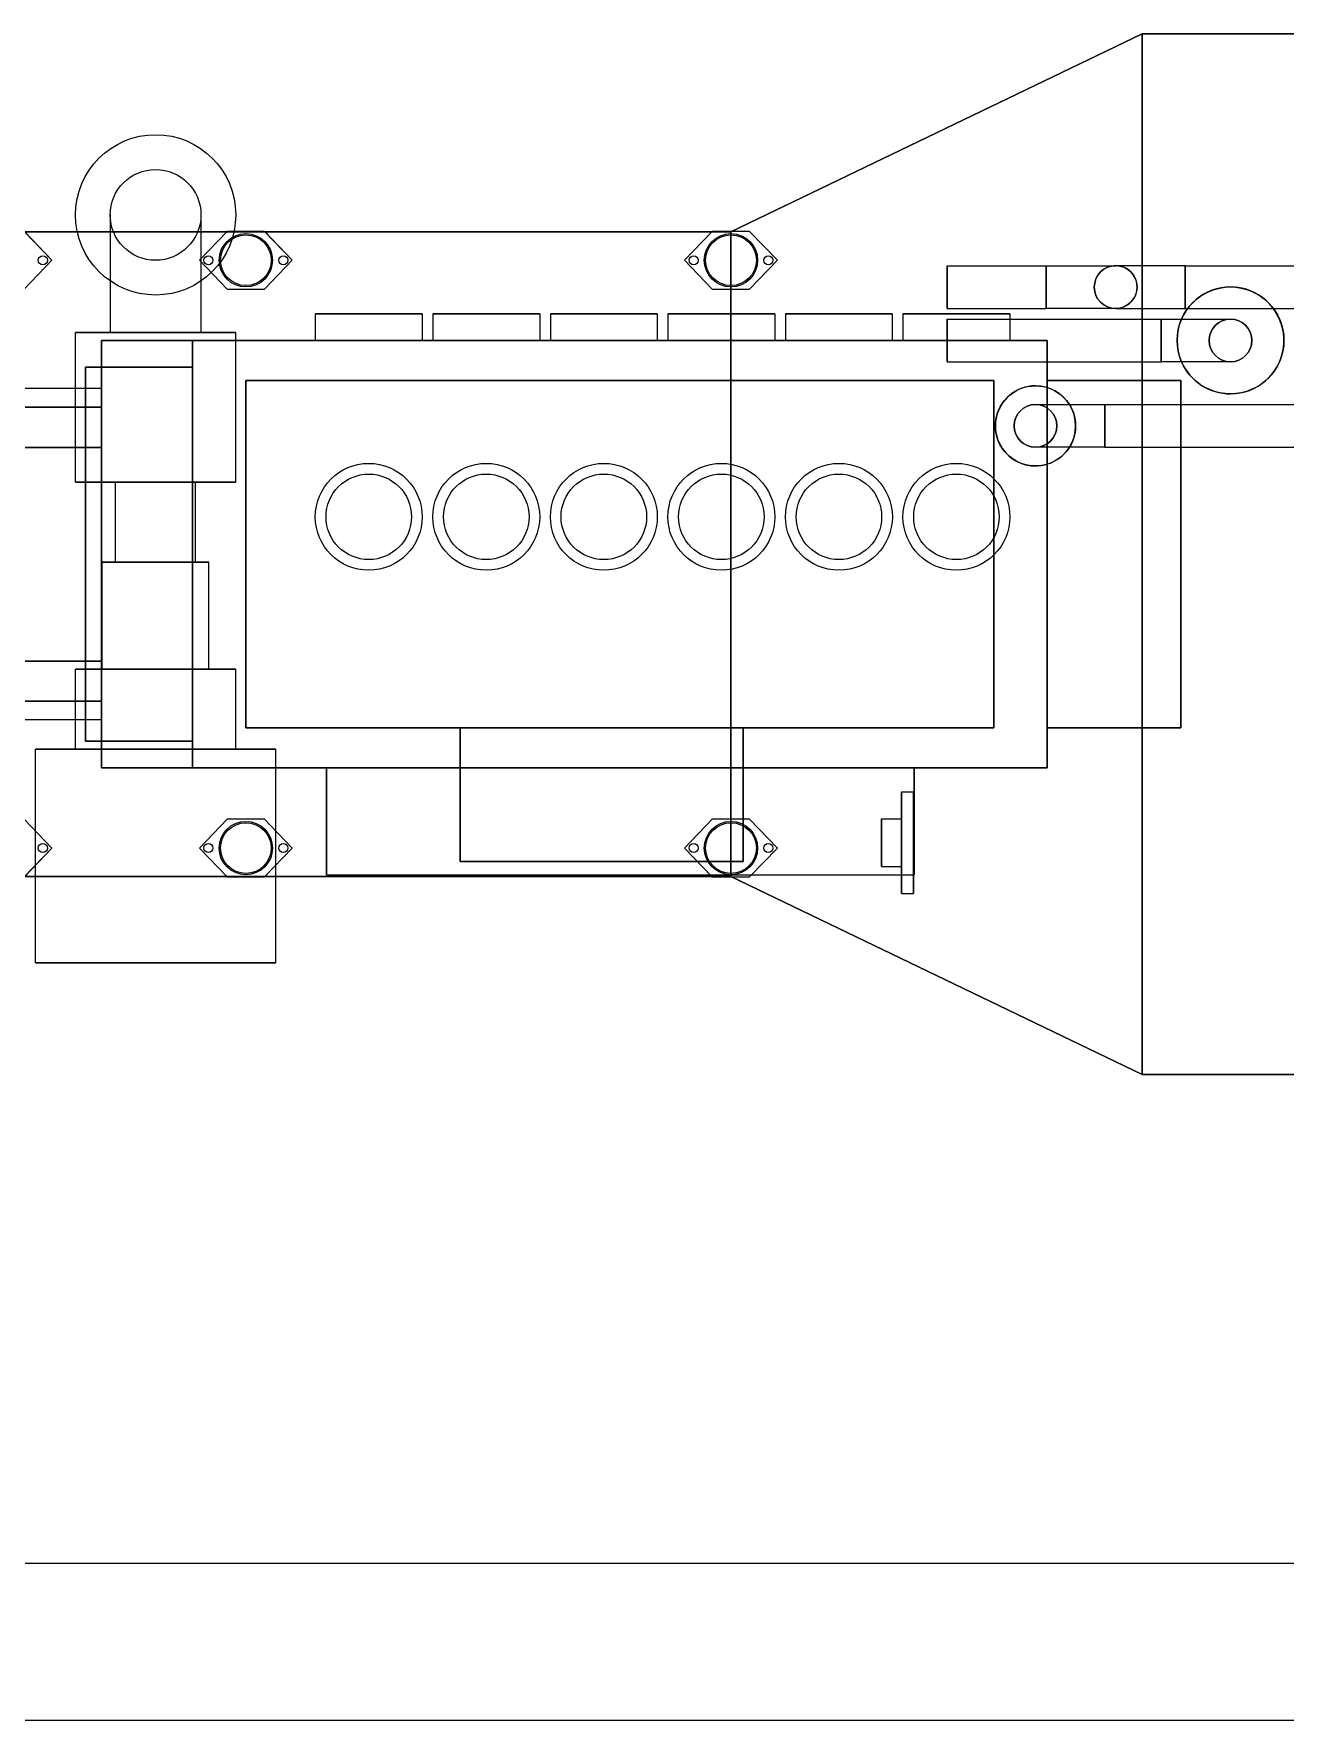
# Model space of a CAD drawing. Header units: inches. Extents: x -1128 to 651, y 96 to 845.
# Drawn here: x -971.213 to -969.096, y 699.733 to 702.586 of the extents above; entities that cross this region are included whole.
import ezdxf

# ---------------------------------------------------------------- set-up
doc = ezdxf.new("R2010")
doc.units = ezdxf.units.IN
doc.header["$MEASUREMENT"] = 0
doc.layers.add('硅胶总平面底图 工艺装置区', color=253, linetype='Continuous')

msp = doc.modelspace()

# ---------------------------------------------------------------- linework, layer by layer
at = {"layer": '硅胶总平面底图 工艺装置区', "color": 253, "linetype": 'Continuous', "lineweight": 0}
for p, q in [((-970.0334, 702.2504), (-969.3375, 702.5857)), ((-969.3375, 702.5857), (-970.0334, 702.2504)), ((-969.3375, 702.5857), (-970.0334, 702.2504)), ((-969.3375, 702.5857), (-970.0334, 702.2504)), ((-970.0334, 702.2504), (-969.3375, 702.5857)), ((-969.3375, 702.5857), (-970.0334, 702.2504)), ((-968.0404, 702.5857), (-969.3375, 702.5857)), ((-969.3375, 702.5857), (-968.0404, 702.5857)), ((-969.3375, 700.825), (-969.3375, 702.5857)), ((-969.3375, 700.825), (-969.3375, 702.5857)), ((-969.3375, 702.5857), (-969.3375, 700.825)), ((-969.3375, 702.5857), (-969.3375, 700.825)), ((-969.3375, 702.5857), (-969.3375, 702.1933)), ((-969.3375, 702.5857), (-969.3375, 702.1933)), ((-969.3375, 702.5857), (-968.994, 702.5857)), ((-969.3375, 702.5857), (-968.994, 702.5857)), ((-968.994, 702.5857), (-969.3375, 702.5857)), ((-969.3375, 702.5857), (-968.994, 702.5857)), ((-969.3375, 702.5857), (-968.8223, 702.5857)), ((-969.3375, 702.5857), (-968.8223, 702.5857)), ((-969.3375, 702.1933), (-969.3375, 702.5857)), ((-969.3375, 702.1933), (-969.3375, 702.5857)), ((-969.3375, 702.5857), (-968.994, 702.5857)), ((-969.3375, 702.5857), (-968.994, 702.5857)), ((-971.0837, 702.2793), (-971.0837, 702.1676)), ((-970.93, 702.1676), (-970.93, 702.2793)), ((-970.0334, 702.2504), (-972.0472, 702.2504)), ((-970.0334, 702.2504), (-972.0472, 702.2504)), ((-972.0427, 702.2504), (-971.1393, 702.2504)), ((-971.1393, 702.2504), (-972.0427, 702.2504)), ((-972.0427, 702.2504), (-971.1393, 702.2504)), ((-971.1393, 702.2504), (-972.0427, 702.2504)), ((-971.1822, 702.2025), (-971.2292, 702.2513)), ((-971.1822, 702.2025), (-971.2283, 702.2504)), ((-971.1393, 702.2504), (-970.8744, 702.2504)), ((-970.8744, 702.2504), (-971.1393, 702.2504)), ((-970.8857, 702.2513), (-970.9327, 702.2025)), ((-970.8857, 702.2513), (-970.9327, 702.2025)), ((-970.8225, 702.2513), (-970.8857, 702.2513)), ((-970.8742, 702.2513), (-970.8857, 702.2513)), ((-970.8744, 702.2504), (-970.0334, 702.2504)), ((-970.0334, 702.2504), (-970.8744, 702.2504)), ((-970.8744, 702.2504), (-970.0334, 702.2504)), ((-970.0334, 702.2504), (-970.8744, 702.2504)), ((-970.8225, 702.2513), (-970.8742, 702.2513)), ((-970.8225, 702.2513), (-970.8742, 702.2513)), ((-970.7755, 702.2025), (-970.8225, 702.2513)), ((-970.8216, 702.2504), (-970.8225, 702.2513)), ((-970.8216, 702.2504), (-970.8225, 702.2513)), ((-970.7755, 702.2025), (-970.8216, 702.2504)), ((-970.0651, 702.2513), (-970.1121, 702.2025)), ((-970.0659, 702.2504), (-970.1121, 702.2025)), ((-970.0651, 702.2513), (-970.0659, 702.2504)), ((-970.0651, 702.2513), (-970.0659, 702.2504)), ((-970.0315, 702.2513), (-970.0651, 702.2513)), ((-970.0018, 702.2513), (-970.0651, 702.2513)), ((-970.0315, 702.2513), (-970.0651, 702.2513)), ((-970.0334, 701.1603), (-970.0334, 702.2504)), ((-970.0334, 701.1603), (-970.0334, 702.2504)), ((-970.0334, 702.2504), (-970.0334, 702.112)), ((-970.0334, 702.2504), (-970.0334, 702.112)), ((-970.0334, 702.112), (-970.0334, 702.2504)), ((-970.0334, 702.112), (-970.0334, 702.2504)), ((-970.0018, 702.2513), (-970.0315, 702.2513)), ((-969.9548, 702.2025), (-970.0018, 702.2513)), ((-969.9548, 702.2025), (-970.0018, 702.2513)), ((-971.2292, 702.1537), (-971.1822, 702.2025)), ((-971.2292, 702.1537), (-971.1822, 702.2025)), ((-970.9327, 702.2025), (-970.8857, 702.1537)), ((-970.9327, 702.2025), (-970.8857, 702.1537)), ((-970.8225, 702.1537), (-970.7755, 702.2025)), ((-970.8225, 702.1537), (-970.7755, 702.2025)), ((-970.1121, 702.2025), (-970.0651, 702.1537)), ((-970.1121, 702.2025), (-970.0651, 702.1537)), ((-970.0018, 702.1537), (-969.9548, 702.2025)), ((-970.0018, 702.1537), (-969.9548, 702.2025)), ((-969.6674, 702.121), (-969.6674, 702.1933)), ((-969.6674, 702.1933), (-969.6674, 702.121)), ((-969.6674, 702.121), (-969.6674, 702.1933)), ((-969.6674, 702.1933), (-969.6674, 702.121)), ((-969.6674, 702.1933), (-969.5001, 702.1933)), ((-969.6674, 702.121), (-969.6674, 702.1933)), ((-969.6674, 702.121), (-969.6674, 702.1933)), ((-969.6674, 702.1933), (-969.5001, 702.1933)), ((-969.5001, 702.1933), (-969.5001, 702.121)), ((-969.5001, 702.121), (-969.5001, 702.1933)), ((-969.5001, 702.1933), (-969.5001, 702.121)), ((-969.5001, 702.121), (-969.5001, 702.1933)), ((-969.5001, 702.1933), (-969.3826, 702.1933)), ((-969.5001, 702.121), (-969.5001, 702.1933)), ((-969.5001, 702.121), (-969.5001, 702.1933)), ((-969.5001, 702.1933), (-969.3826, 702.1933)), ((-969.2651, 702.1933), (-969.3826, 702.1933)), ((-969.2651, 702.1933), (-969.3826, 702.1933)), ((-969.3375, 702.1933), (-969.3375, 702.121)), ((-969.3375, 702.1933), (-969.3375, 702.121)), ((-969.2651, 702.121), (-969.2651, 702.1933)), ((-969.2651, 702.1933), (-969.2651, 702.121)), ((-969.2651, 702.121), (-969.2651, 702.1933)), ((-969.2651, 702.1933), (-969.2651, 702.121)), ((-969.2651, 702.1933), (-969.0663, 702.1933)), ((-969.2651, 702.1933), (-969.2651, 702.121)), ((-969.2651, 702.1933), (-969.2651, 702.121)), ((-969.2651, 702.1933), (-969.0663, 702.1933)), ((-971.0837, 702.1676), (-971.0837, 702.0804)), ((-971.0837, 702.1676), (-971.0837, 702.0804)), ((-970.93, 702.0804), (-970.93, 702.1676)), ((-970.93, 702.0804), (-970.93, 702.1676)), ((-970.8857, 702.1537), (-970.8225, 702.1537)), ((-970.8857, 702.1537), (-970.8225, 702.1537)), ((-970.0651, 702.1537), (-970.0018, 702.1537)), ((-970.0651, 702.1537), (-970.0018, 702.1537)), ((-969.6674, 702.121), (-969.5001, 702.121)), ((-969.6674, 702.121), (-969.5001, 702.121)), ((-969.3826, 702.121), (-969.5001, 702.121)), ((-969.3826, 702.121), (-969.5001, 702.121)), ((-969.3826, 702.121), (-969.2651, 702.121)), ((-969.3826, 702.121), (-969.2651, 702.121)), ((-969.3375, 702.121), (-969.3375, 702.103)), ((-969.3375, 702.121), (-969.3375, 702.103)), ((-969.3375, 702.103), (-969.3375, 702.121)), ((-969.3375, 702.103), (-969.3375, 702.121)), ((-969.2651, 702.121), (-969.2607, 702.121)), ((-969.2651, 702.121), (-969.2607, 702.121)), ((-969.2607, 702.121), (-969.1159, 702.121)), ((-969.1159, 702.121), (-969.0663, 702.121)), ((-969.1159, 702.121), (-969.0663, 702.121)), ((-970.5558, 702.112), (-970.7366, 702.112)), ((-970.7366, 702.112), (-970.6462, 702.112)), ((-970.5558, 702.112), (-970.7366, 702.112)), ((-970.7366, 702.112), (-970.6462, 702.112)), ((-970.7366, 702.112), (-970.7366, 702.0668)), ((-970.7366, 702.112), (-970.6462, 702.112)), ((-970.7366, 702.112), (-970.6462, 702.112)), ((-970.7366, 702.112), (-970.7366, 702.0668)), ((-970.6462, 702.112), (-970.5558, 702.112)), ((-970.6462, 702.112), (-970.5558, 702.112)), ((-970.6462, 702.112), (-970.5558, 702.112)), ((-970.6462, 702.112), (-970.5558, 702.112)), ((-970.5558, 702.112), (-970.5558, 702.0668)), ((-970.5558, 702.112), (-970.5558, 702.0668)), ((-970.357, 702.112), (-970.5378, 702.112)), ((-970.5378, 702.112), (-970.4474, 702.112)), ((-970.357, 702.112), (-970.5378, 702.112)), ((-970.5378, 702.112), (-970.4474, 702.112)), ((-970.5378, 702.112), (-970.5378, 702.0668)), ((-970.5378, 702.112), (-970.4474, 702.112)), ((-970.5378, 702.112), (-970.4474, 702.112)), ((-970.5378, 702.112), (-970.5378, 702.0668)), ((-970.4474, 702.112), (-970.357, 702.112)), ((-970.4474, 702.112), (-970.357, 702.112)), ((-970.4474, 702.112), (-970.357, 702.112)), ((-970.4474, 702.112), (-970.357, 702.112)), ((-970.357, 702.112), (-970.357, 702.0668)), ((-970.357, 702.112), (-970.357, 702.0668)), ((-970.1582, 702.112), (-970.3389, 702.112)), ((-970.3389, 702.112), (-970.2485, 702.112)), ((-970.1582, 702.112), (-970.3389, 702.112)), ((-970.3389, 702.112), (-970.2485, 702.112)), ((-970.3389, 702.112), (-970.3389, 702.0668)), ((-970.3389, 702.112), (-970.2485, 702.112)), ((-970.3389, 702.112), (-970.2485, 702.112)), ((-970.3389, 702.112), (-970.3389, 702.0668)), ((-970.2485, 702.112), (-970.1582, 702.112)), ((-970.2485, 702.112), (-970.1582, 702.112)), ((-970.2485, 702.112), (-970.1582, 702.112)), ((-970.2485, 702.112), (-970.1582, 702.112)), ((-970.1582, 702.112), (-970.1582, 702.0668)), ((-970.1582, 702.112), (-970.1582, 702.0668)), ((-969.9593, 702.112), (-970.1401, 702.112)), ((-970.1401, 702.112), (-970.0497, 702.112)), ((-969.9593, 702.112), (-970.1401, 702.112)), ((-970.1401, 702.112), (-970.0497, 702.112)), ((-970.1401, 702.112), (-970.1401, 702.0668)), ((-970.1401, 702.112), (-970.0497, 702.112)), ((-970.1401, 702.112), (-970.0497, 702.112)), ((-970.1401, 702.112), (-970.1401, 702.0668)), ((-970.0497, 702.112), (-969.9593, 702.112)), ((-970.0497, 702.112), (-969.9593, 702.112)), ((-970.0497, 702.112), (-969.9593, 702.112)), ((-970.0497, 702.112), (-969.9593, 702.112)), ((-970.0334, 702.112), (-970.0334, 701.163)), ((-970.0334, 702.112), (-970.0334, 701.163)), ((-969.9593, 702.112), (-969.9593, 702.0668)), ((-969.9593, 702.112), (-969.9593, 702.0668)), ((-969.7605, 702.112), (-969.9412, 702.112)), ((-969.9412, 702.112), (-969.8508, 702.112)), ((-969.7605, 702.112), (-969.9412, 702.112)), ((-969.9412, 702.112), (-969.8508, 702.112)), ((-969.9412, 702.112), (-969.9412, 702.0668)), ((-969.9412, 702.112), (-969.8508, 702.112)), ((-969.9412, 702.112), (-969.8508, 702.112)), ((-969.9412, 702.112), (-969.9412, 702.0668)), ((-969.8508, 702.112), (-969.7605, 702.112)), ((-969.8508, 702.112), (-969.7605, 702.112)), ((-969.8508, 702.112), (-969.7605, 702.112)), ((-969.8508, 702.112), (-969.7605, 702.112)), ((-969.7605, 702.112), (-969.7605, 702.0668)), ((-969.7605, 702.112), (-969.7605, 702.0668)), ((-969.5616, 702.112), (-969.7424, 702.112)), ((-969.7424, 702.112), (-969.652, 702.112)), ((-969.5616, 702.112), (-969.7424, 702.112)), ((-969.7424, 702.112), (-969.652, 702.112)), ((-969.7424, 702.112), (-969.7424, 702.0668)), ((-969.7424, 702.112), (-969.652, 702.112)), ((-969.7424, 702.112), (-969.652, 702.112)), ((-969.7424, 702.112), (-969.7424, 702.0668)), ((-969.6674, 702.0307), (-969.6674, 702.103)), ((-969.6674, 702.103), (-969.6674, 702.0307)), ((-969.6674, 702.0307), (-969.6674, 702.103)), ((-969.6674, 702.103), (-969.6674, 702.0307)), ((-969.6674, 702.103), (-969.3058, 702.103)), ((-969.6674, 702.0307), (-969.6674, 702.103)), ((-969.6674, 702.0307), (-969.6674, 702.103)), ((-969.6674, 702.103), (-969.3058, 702.103)), ((-969.652, 702.112), (-969.5616, 702.112)), ((-969.652, 702.112), (-969.5616, 702.112)), ((-969.652, 702.112), (-969.5616, 702.112)), ((-969.652, 702.112), (-969.5616, 702.112)), ((-969.5616, 702.112), (-969.5616, 702.103)), ((-969.5616, 702.112), (-969.5616, 702.103)), ((-969.5616, 702.103), (-969.5616, 702.0668)), ((-969.3375, 702.103), (-969.3375, 702.0307)), ((-969.3375, 702.103), (-969.3375, 702.0307)), ((-969.3058, 702.0669), (-969.3058, 702.103)), ((-969.3058, 702.103), (-969.3058, 702.0307)), ((-969.3058, 702.0669), (-969.3058, 702.103)), ((-969.3058, 702.103), (-969.3058, 702.0307)), ((-969.3058, 702.103), (-969.1883, 702.103)), ((-969.3058, 702.0669), (-969.3058, 702.103)), ((-969.3058, 702.0669), (-969.3058, 702.103)), ((-969.3058, 702.103), (-969.1883, 702.103)), ((-971.0069, 702.0804), (-971.1424, 702.0804)), ((-971.1424, 702.0804), (-970.8713, 702.0804)), ((-970.8713, 702.0804), (-971.1424, 702.0804)), ((-971.1424, 702.0804), (-971.0069, 702.0804)), ((-971.1424, 701.8274), (-971.1424, 702.0804)), ((-971.1424, 702.0804), (-970.8713, 702.0804)), ((-970.8713, 702.0804), (-971.1424, 702.0804)), ((-971.1424, 701.8274), (-971.1424, 702.0804)), ((-971.0982, 701.3437), (-971.0982, 702.0668)), ((-971.0982, 701.3437), (-971.0982, 702.0668)), ((-970.9445, 702.0668), (-971.0982, 702.0668)), ((-970.9445, 702.0668), (-971.0982, 702.0668)), ((-971.0982, 702.0668), (-970.9445, 702.0668)), ((-971.0982, 702.0668), (-970.9445, 702.0668)), ((-971.0982, 702.0668), (-971.0982, 701.3437)), ((-971.0982, 702.0668), (-971.0982, 701.3437)), ((-970.93, 702.0804), (-971.0837, 702.0804)), ((-970.93, 702.0804), (-971.0837, 702.0804)), ((-970.8713, 702.0804), (-971.0069, 702.0804)), ((-971.0069, 702.0804), (-970.8713, 702.0804)), ((-970.9445, 701.3437), (-970.9445, 702.0668)), ((-970.9445, 701.3437), (-970.9445, 702.0668)), ((-970.9445, 702.0668), (-969.4983, 702.0668)), ((-970.9445, 702.0668), (-969.4983, 702.0668)), ((-970.9445, 702.0668), (-970.9445, 702.0216)), ((-970.9445, 702.0668), (-970.9445, 702.0216)), ((-970.9445, 701.3437), (-970.9445, 702.0668)), ((-970.9445, 701.3437), (-970.9445, 702.0668)), ((-970.8713, 702.0668), (-970.9445, 702.0668)), ((-970.8713, 702.0668), (-970.9445, 702.0668)), ((-970.8713, 701.8274), (-970.8713, 702.0804)), ((-970.8713, 701.8274), (-970.8713, 702.0804)), ((-969.6674, 702.0668), (-970.8713, 702.0668)), ((-969.6674, 702.0668), (-970.8713, 702.0668)), ((-969.6674, 702.0668), (-970.8713, 702.0668)), ((-969.6674, 702.0668), (-970.8713, 702.0668)), ((-970.5558, 702.0668), (-970.7366, 702.0668)), ((-970.5558, 702.0668), (-970.7366, 702.0668)), ((-970.357, 702.0668), (-970.5378, 702.0668)), ((-970.357, 702.0668), (-970.5378, 702.0668)), ((-970.1582, 702.0668), (-970.3389, 702.0668)), ((-970.1582, 702.0668), (-970.3389, 702.0668)), ((-969.9593, 702.0668), (-970.1401, 702.0668)), ((-969.9593, 702.0668), (-970.1401, 702.0668)), ((-969.7605, 702.0668), (-969.9412, 702.0668)), ((-969.7605, 702.0668), (-969.9412, 702.0668)), ((-969.5616, 702.0668), (-969.7424, 702.0668)), ((-969.5616, 702.0668), (-969.7424, 702.0668)), ((-969.4983, 702.0668), (-969.6674, 702.0668)), ((-969.4983, 702.0668), (-969.6674, 702.0668)), ((-969.4983, 702.0307), (-969.4983, 702.0668)), ((-969.4983, 702.0307), (-969.4983, 702.0668)), ((-969.4983, 702.0668), (-969.4983, 701.3437)), ((-969.4983, 702.0668), (-969.4983, 701.3437)), ((-969.3058, 702.0307), (-969.3058, 702.0669)), ((-969.3058, 702.0307), (-969.3058, 702.0669)), ((-969.3058, 702.0307), (-969.3058, 702.0669)), ((-969.3058, 702.0307), (-969.3058, 702.0669)), ((-969.6674, 702.0307), (-969.3058, 702.0307)), ((-969.6674, 702.0307), (-969.3058, 702.0307)), ((-969.4983, 701.9871), (-969.4983, 702.0307)), ((-969.4983, 701.9871), (-969.4983, 702.0307)), ((-969.4983, 701.9871), (-969.4983, 702.0307)), ((-969.4983, 701.9871), (-969.4983, 702.0307)), ((-969.3375, 702.0307), (-969.3375, 701.9991)), ((-969.3375, 702.0307), (-969.3375, 701.9991)), ((-969.3375, 701.9991), (-969.3375, 702.0307)), ((-969.3375, 701.9991), (-969.3375, 702.0307)), ((-969.1883, 702.0307), (-969.3058, 702.0307)), ((-969.1883, 702.0307), (-969.3058, 702.0307)), ((-971.1253, 702.0216), (-971.1253, 701.8274)), ((-971.1253, 702.0216), (-971.1253, 701.8274)), ((-970.9445, 702.0216), (-971.1253, 702.0216)), ((-970.9445, 702.0216), (-971.1253, 702.0216)), ((-971.1253, 702.0216), (-970.9445, 702.0216)), ((-971.1253, 702.0216), (-970.9445, 702.0216)), ((-971.1253, 701.3889), (-971.1253, 702.0216)), ((-971.1253, 701.3889), (-971.1253, 702.0216)), ((-970.9445, 702.0216), (-970.9445, 701.3889)), ((-970.9445, 702.0216), (-970.9445, 701.3889)), ((-970.9445, 702.0216), (-970.9445, 701.3889)), ((-970.9445, 702.0216), (-970.9445, 701.3889)), ((-970.9445, 701.3889), (-970.9445, 702.0216)), ((-970.9445, 701.3889), (-970.9445, 702.0216)), ((-970.8541, 701.999), (-970.8541, 701.4115)), ((-970.8541, 701.999), (-970.8541, 701.4115)), ((-969.5887, 701.999), (-970.8541, 701.999)), ((-969.5887, 701.999), (-970.8541, 701.999)), ((-970.8541, 701.999), (-969.5887, 701.999)), ((-970.8541, 701.999), (-969.5887, 701.999)), ((-970.8541, 701.4115), (-970.8541, 701.999)), ((-970.8541, 701.4115), (-970.8541, 701.999)), ((-970.8541, 701.999), (-970.8541, 701.4115)), ((-970.8541, 701.999), (-970.8541, 701.4115)), ((-969.5887, 701.999), (-970.8541, 701.999)), ((-969.5887, 701.999), (-970.8541, 701.999)), ((-969.5887, 701.999), (-969.5887, 701.4115)), ((-969.5887, 701.999), (-969.5887, 701.4115)), ((-969.5887, 701.8331), (-969.5887, 701.999)), ((-969.5887, 701.8331), (-969.5887, 701.999)), ((-969.5887, 701.8331), (-969.5887, 701.999)), ((-969.5887, 701.8331), (-969.5887, 701.999)), ((-969.2724, 701.9991), (-969.4983, 701.9991)), ((-969.2724, 701.9991), (-969.4983, 701.9991)), ((-969.4983, 701.4116), (-969.4983, 701.9991)), ((-969.4983, 701.4116), (-969.4983, 701.9991)), ((-969.4983, 701.9991), (-969.4983, 701.4116)), ((-969.4983, 701.9991), (-969.4983, 701.4116)), ((-969.4983, 701.9991), (-969.2724, 701.9991)), ((-969.4983, 701.9991), (-969.2724, 701.9991)), ((-969.2724, 701.9991), (-969.4983, 701.9991)), ((-969.2724, 701.9991), (-969.4983, 701.9991)), ((-969.3375, 701.9991), (-969.3375, 701.4116)), ((-969.3375, 701.9991), (-969.3375, 701.4116)), ((-969.2724, 701.9584), (-969.2724, 701.9991)), ((-969.2724, 701.9584), (-969.2724, 701.9991)), ((-969.2724, 701.9991), (-969.2724, 701.4116)), ((-969.2724, 701.9991), (-969.2724, 701.4116)), ((-969.2724, 701.9584), (-969.2724, 701.9991)), ((-969.2724, 701.9584), (-969.2724, 701.9991)), ((-971.1424, 701.9855), (-971.2789, 701.9855)), ((-971.1424, 701.9855), (-971.2789, 701.9855)), ((-971.0982, 701.9855), (-971.1424, 701.9855)), ((-971.0982, 701.9855), (-971.0982, 701.4251)), ((-971.0982, 701.9855), (-971.0982, 701.4251)), ((-969.4983, 701.8575), (-969.4983, 701.9871)), ((-969.4983, 701.8575), (-969.4983, 701.9871)), ((-971.0982, 701.9538), (-971.9568, 701.9538)), ((-971.9568, 701.9538), (-971.0982, 701.9538)), ((-971.0982, 701.886), (-971.0982, 701.9538)), ((-971.0982, 701.9538), (-971.0982, 701.886)), ((-971.0982, 701.9538), (-971.0982, 701.4567)), ((-971.0982, 701.9538), (-971.0982, 701.4567)), ((-969.5182, 701.9584), (-969.4007, 701.9584)), ((-969.5182, 701.9584), (-969.4007, 701.9584)), ((-969.4007, 701.8861), (-969.4007, 701.9584)), ((-969.4007, 701.9584), (-969.4007, 701.9223)), ((-969.4007, 701.8861), (-969.4007, 701.9584)), ((-969.4007, 701.9584), (-969.4007, 701.9223)), ((-969.4007, 701.9584), (-968.3613, 701.9584)), ((-969.4007, 701.8861), (-969.4007, 701.9584)), ((-969.4007, 701.8861), (-969.4007, 701.9584)), ((-969.4007, 701.9584), (-968.8716, 701.9584)), ((-969.2724, 701.8861), (-969.2724, 701.9584)), ((-969.2724, 701.8861), (-969.2724, 701.9584)), ((-969.4007, 701.9223), (-969.4007, 701.8861)), ((-969.4007, 701.9223), (-969.4007, 701.8861)), ((-971.9568, 701.886), (-971.0982, 701.886)), ((-971.0982, 701.886), (-971.9568, 701.886)), ((-971.0982, 701.5245), (-971.0982, 701.886)), ((-971.0982, 701.5245), (-971.0982, 701.886)), ((-969.4007, 701.8861), (-969.5182, 701.8861)), ((-969.4007, 701.8861), (-969.5182, 701.8861)), ((-969.4007, 701.8861), (-968.3613, 701.8861)), ((-969.4007, 701.8861), (-968.8982, 701.8861)), ((-969.2724, 701.4116), (-969.2724, 701.8861)), ((-969.2724, 701.4116), (-969.2724, 701.8861)), ((-969.2724, 701.4116), (-969.2724, 701.8861)), ((-969.2724, 701.4116), (-969.2724, 701.8861)), ((-969.4983, 701.3437), (-969.4983, 701.8575)), ((-969.4983, 701.3437), (-969.4983, 701.8575)), ((-969.4983, 701.3437), (-969.4983, 701.8575)), ((-969.4983, 701.3437), (-969.4983, 701.8575)), ((-969.5887, 701.704), (-969.5887, 701.8331)), ((-969.5887, 701.704), (-969.5887, 701.8331)), ((-970.8713, 701.8274), (-971.1424, 701.8274)), ((-971.1424, 701.8274), (-971.0069, 701.8274)), ((-970.8713, 701.8274), (-971.1424, 701.8274)), ((-971.1424, 701.8274), (-971.0069, 701.8274)), ((-970.8713, 701.8274), (-971.1424, 701.8274)), ((-970.8713, 701.8274), (-971.1424, 701.8274)), ((-971.1253, 701.8274), (-971.1253, 701.511)), ((-971.1253, 701.8274), (-971.1253, 701.511)), ((-971.1253, 701.8274), (-971.1253, 701.511)), ((-971.1253, 701.8274), (-971.1253, 701.511)), ((-970.9391, 701.8274), (-971.0747, 701.8274)), ((-970.9391, 701.8274), (-971.0747, 701.8274)), ((-971.0747, 701.6918), (-971.0747, 701.8274)), ((-971.0747, 701.6918), (-971.0747, 701.8274)), ((-971.0069, 701.8274), (-970.8713, 701.8274)), ((-971.0069, 701.8274), (-970.8713, 701.8274)), ((-970.9391, 701.6918), (-970.9391, 701.8274)), ((-970.9391, 701.6918), (-970.9391, 701.8274)), ((-971.0069, 701.6918), (-971.0972, 701.6918)), ((-971.0972, 701.6918), (-970.9165, 701.6918)), ((-970.9165, 701.6918), (-971.0972, 701.6918)), ((-971.0972, 701.6918), (-971.0069, 701.6918)), ((-971.0972, 701.511), (-971.0972, 701.6918)), ((-971.0972, 701.6918), (-970.9165, 701.6918)), ((-970.9165, 701.6918), (-971.0972, 701.6918)), ((-971.0972, 701.511), (-971.0972, 701.6918)), ((-970.9391, 701.6918), (-971.0747, 701.6918)), ((-970.9391, 701.6918), (-971.0747, 701.6918)), ((-970.9165, 701.6918), (-971.0069, 701.6918)), ((-971.0069, 701.6918), (-970.9165, 701.6918)), ((-970.9165, 701.511), (-970.9165, 701.6918)), ((-970.9165, 701.511), (-970.9165, 701.6918)), ((-969.5887, 701.4115), (-969.5887, 701.704)), ((-969.5887, 701.4115), (-969.5887, 701.704)), ((-969.5887, 701.4115), (-969.5887, 701.704)), ((-969.5887, 701.4115), (-969.5887, 701.704)), ((-971.0982, 701.5245), (-971.9568, 701.5245)), ((-971.9568, 701.5245), (-971.0982, 701.5245)), ((-971.0982, 701.4567), (-971.0982, 701.5245)), ((-971.0982, 701.4567), (-971.0982, 701.5245)), ((-971.0069, 701.511), (-971.1424, 701.511)), ((-971.1424, 701.511), (-970.8713, 701.511)), ((-970.8713, 701.511), (-971.1424, 701.511)), ((-971.1424, 701.511), (-971.0069, 701.511)), ((-971.1424, 701.3754), (-971.1424, 701.511)), ((-971.1424, 701.511), (-970.8713, 701.511)), ((-970.8713, 701.511), (-971.1424, 701.511)), ((-971.1424, 701.3754), (-971.1424, 701.511)), ((-971.1253, 701.511), (-971.1253, 701.3889)), ((-971.1253, 701.511), (-971.1253, 701.3889)), ((-970.9165, 701.511), (-971.0972, 701.511)), ((-970.9165, 701.511), (-971.0972, 701.511)), ((-970.8713, 701.511), (-971.0069, 701.511)), ((-971.0069, 701.511), (-970.8713, 701.511)), ((-970.8713, 701.3754), (-970.8713, 701.511)), ((-970.8713, 701.3754), (-970.8713, 701.511)), ((-971.9568, 701.4567), (-971.0982, 701.4567)), ((-971.0982, 701.4567), (-971.9568, 701.4567)), ((-971.1424, 701.4251), (-971.2789, 701.4251)), ((-971.1424, 701.4251), (-971.2789, 701.4251)), ((-971.0982, 701.4251), (-971.1424, 701.4251)), ((-969.5887, 701.4115), (-970.8541, 701.4115)), ((-969.5887, 701.4115), (-970.8541, 701.4115)), ((-970.8541, 701.4115), (-970.4917, 701.4115)), ((-970.8541, 701.4115), (-970.4917, 701.4115)), ((-970.8541, 701.4115), (-970.4917, 701.4115)), ((-970.8541, 701.4115), (-970.4917, 701.4115)), ((-970.4917, 701.1856), (-970.4917, 701.4115)), ((-970.4917, 701.1856), (-970.4917, 701.4115)), ((-970.0126, 701.4115), (-970.4917, 701.4115)), ((-970.4917, 701.4115), (-970.0126, 701.4115)), ((-970.4917, 701.4115), (-970.0126, 701.4115)), ((-970.4917, 701.4115), (-970.0126, 701.4115)), ((-970.4917, 701.4115), (-970.4917, 701.1856)), ((-970.4917, 701.4115), (-970.4917, 701.1856)), ((-970.4917, 701.4115), (-970.0126, 701.4115)), ((-970.4917, 701.4115), (-970.0126, 701.4115)), ((-970.4917, 701.1856), (-970.4917, 701.4115)), ((-970.4917, 701.1856), (-970.4917, 701.4115)), ((-970.4917, 701.4115), (-970.0126, 701.4115)), ((-970.4917, 701.4115), (-970.0126, 701.4115)), ((-970.0126, 701.1856), (-970.0126, 701.4115)), ((-970.0126, 701.1856), (-970.0126, 701.4115)), ((-970.0126, 701.4115), (-970.0126, 701.1856)), ((-970.0126, 701.4115), (-970.0126, 701.1856)), ((-970.0126, 701.4115), (-969.5887, 701.4115)), ((-970.0126, 701.4115), (-969.5887, 701.4115)), ((-970.0126, 701.4115), (-969.5887, 701.4115)), ((-970.0126, 701.4115), (-969.5887, 701.4115)), ((-970.0126, 701.4115), (-970.0126, 701.1856)), ((-970.0126, 701.4115), (-970.0126, 701.1856)), ((-969.4983, 701.4116), (-969.2724, 701.4116)), ((-969.4983, 701.4116), (-969.2724, 701.4116)), ((-969.2724, 701.4116), (-969.4983, 701.4116)), ((-969.2724, 701.4116), (-969.4983, 701.4116)), ((-969.4983, 701.4116), (-969.2724, 701.4116)), ((-969.4983, 701.4116), (-969.2724, 701.4116)), ((-969.3375, 701.4116), (-969.3375, 700.825)), ((-969.3375, 701.4116), (-969.3375, 700.825)), ((-969.3375, 700.825), (-969.3375, 701.4116)), ((-969.3375, 700.825), (-969.3375, 701.4116)), ((-971.0069, 701.3754), (-971.2102, 701.3754)), ((-971.2102, 701.3754), (-970.8035, 701.3754)), ((-970.8035, 701.3754), (-971.2102, 701.3754)), ((-971.2102, 701.3754), (-971.0069, 701.3754)), ((-971.2102, 701.0139), (-971.2102, 701.3754)), ((-971.2102, 701.3754), (-970.8035, 701.3754)), ((-970.8035, 701.3754), (-971.2102, 701.3754)), ((-971.2102, 701.0139), (-971.2102, 701.3754)), ((-970.8713, 701.3754), (-971.1424, 701.3754)), ((-970.8713, 701.3754), (-971.1424, 701.3754)), ((-970.9445, 701.3889), (-971.1253, 701.3889)), ((-970.9445, 701.3889), (-971.1253, 701.3889)), ((-971.1253, 701.3889), (-970.9445, 701.3889)), ((-971.1253, 701.3889), (-970.9445, 701.3889)), ((-970.8035, 701.3754), (-971.0069, 701.3754)), ((-971.0069, 701.3754), (-970.8035, 701.3754)), ((-970.9445, 701.3889), (-970.9445, 701.3437)), ((-970.9445, 701.3889), (-970.9445, 701.3437)), ((-970.8035, 701.0139), (-970.8035, 701.3754)), ((-970.8035, 701.0139), (-970.8035, 701.3754)), ((-970.9445, 701.3437), (-971.0982, 701.3437)), ((-970.9445, 701.3437), (-971.0982, 701.3437)), ((-971.0982, 701.3437), (-970.9445, 701.3437)), ((-971.0982, 701.3437), (-970.9445, 701.3437)), ((-970.9445, 701.3437), (-970.8035, 701.3437)), ((-970.9445, 701.3437), (-970.8035, 701.3437)), ((-969.4983, 701.3437), (-970.9445, 701.3437)), ((-969.4983, 701.3437), (-970.9445, 701.3437)), ((-970.8035, 701.3437), (-970.4917, 701.3437)), ((-970.8035, 701.3437), (-970.4917, 701.3437)), ((-970.8035, 701.3437), (-970.4917, 701.3437)), ((-970.8035, 701.3437), (-970.4917, 701.3437)), ((-970.7176, 701.163), (-970.7176, 701.3437)), ((-970.7176, 701.3437), (-970.7176, 701.163)), ((-970.7176, 701.163), (-970.7176, 701.3437)), ((-970.7176, 701.3437), (-970.7176, 701.163)), ((-970.7176, 701.3437), (-969.7234, 701.3437)), ((-970.7176, 701.163), (-970.7176, 701.3437)), ((-970.7176, 701.163), (-970.7176, 701.3437)), ((-970.4917, 701.3437), (-970.0126, 701.3437)), ((-970.4917, 701.3437), (-970.0126, 701.3437)), ((-970.0126, 701.3437), (-969.4983, 701.3437)), ((-970.0126, 701.3437), (-969.4983, 701.3437)), ((-970.0126, 701.3437), (-969.4983, 701.3437)), ((-970.0126, 701.3437), (-969.4983, 701.3437)), ((-969.7234, 701.163), (-969.7234, 701.3437)), ((-969.7234, 701.3437), (-969.7234, 701.163)), ((-969.7234, 701.163), (-969.7234, 701.3437)), ((-969.7234, 701.3437), (-969.7234, 701.163)), ((-969.7234, 701.3437), (-969.7234, 701.163)), ((-969.7234, 701.163), (-969.7234, 701.3437)), ((-969.7449, 701.2248), (-969.7449, 701.3034)), ((-969.7449, 701.3034), (-969.7449, 701.1312)), ((-969.7449, 701.3034), (-969.7248, 701.3034)), ((-969.7449, 701.2248), (-969.7449, 701.3034)), ((-969.7449, 701.3034), (-969.7449, 701.1312)), ((-969.7449, 701.3034), (-969.7248, 701.3034)), ((-969.7248, 701.2248), (-969.7248, 701.3034)), ((-969.7248, 701.3034), (-969.7248, 701.1312)), ((-969.7248, 701.2248), (-969.7248, 701.3034)), ((-969.7248, 701.3034), (-969.7248, 701.1312)), ((-969.779, 701.2173), (-969.779, 701.2575)), ((-969.779, 701.2575), (-969.779, 701.1771)), ((-969.779, 701.2575), (-969.7449, 701.2575)), ((-969.779, 701.2173), (-969.779, 701.2575)), ((-969.779, 701.2575), (-969.779, 701.1771)), ((-969.779, 701.2575), (-969.7449, 701.2575)), ((-969.7449, 701.2575), (-969.7449, 701.1771)), ((-969.7449, 701.2575), (-969.7449, 701.1771)), ((-971.1822, 701.2082), (-971.2292, 701.257)), ((-971.1822, 701.2082), (-971.2292, 701.257)), ((-970.8857, 701.257), (-970.9327, 701.2082)), ((-970.8857, 701.257), (-970.9327, 701.2082)), ((-970.8225, 701.257), (-970.8857, 701.257)), ((-970.8225, 701.257), (-970.8857, 701.257)), ((-970.7755, 701.2082), (-970.8225, 701.257)), ((-970.7755, 701.2082), (-970.8225, 701.257)), ((-970.0651, 701.257), (-970.1121, 701.2082)), ((-970.0651, 701.257), (-970.1121, 701.2082)), ((-970.0018, 701.257), (-970.0651, 701.257)), ((-970.0018, 701.257), (-970.0651, 701.257)), ((-969.9548, 701.2082), (-970.0018, 701.257)), ((-969.9548, 701.2082), (-970.0018, 701.257)), ((-971.2292, 701.1594), (-971.1822, 701.2082)), ((-971.2283, 701.1603), (-971.1822, 701.2082)), ((-970.9327, 701.2082), (-970.8857, 701.1594)), ((-970.9327, 701.2082), (-970.8857, 701.1594)), ((-970.8225, 701.1594), (-970.7755, 701.2082)), ((-970.8225, 701.1594), (-970.7755, 701.2082)), ((-970.1121, 701.2082), (-970.0651, 701.1594)), ((-970.1121, 701.2082), (-970.0659, 701.1603)), ((-970.0018, 701.1594), (-969.9548, 701.2082)), ((-970.0018, 701.1594), (-969.9548, 701.2082)), ((-969.779, 701.1771), (-969.779, 701.2173)), ((-969.779, 701.1771), (-969.779, 701.2173)), ((-969.7449, 701.2173), (-969.7449, 701.2248)), ((-969.7449, 701.2173), (-969.7449, 701.2248)), ((-969.7449, 701.1312), (-969.7449, 701.2173)), ((-969.7449, 701.1312), (-969.7449, 701.2173)), ((-969.7248, 701.2173), (-969.7248, 701.2248)), ((-969.7248, 701.2173), (-969.7248, 701.2248)), ((-969.7248, 701.1312), (-969.7248, 701.2173)), ((-969.7248, 701.1312), (-969.7248, 701.2173)), ((-970.0126, 701.1856), (-970.4917, 701.1856)), ((-970.4917, 701.1856), (-970.0126, 701.1856)), ((-970.4917, 701.1856), (-970.0126, 701.1856)), ((-970.4917, 701.1856), (-970.0126, 701.1856)), ((-970.0126, 701.1856), (-970.4917, 701.1856)), ((-970.4917, 701.1856), (-970.0126, 701.1856)), ((-969.779, 701.1771), (-969.7449, 701.1771)), ((-969.779, 701.1771), (-969.7449, 701.1771)), ((-972.0472, 701.1603), (-970.0334, 701.1603)), ((-970.0334, 701.1603), (-972.0472, 701.1603)), ((-971.2102, 701.1603), (-971.9701, 701.1603)), ((-971.2102, 701.1603), (-971.9701, 701.1603)), ((-971.2102, 701.1603), (-971.9701, 701.1603)), ((-971.2102, 701.1603), (-971.9701, 701.1603)), ((-970.8035, 701.1603), (-971.2102, 701.1603)), ((-970.8035, 701.1603), (-971.2102, 701.1603)), ((-970.8857, 701.1594), (-970.8225, 701.1594)), ((-970.8857, 701.1594), (-970.8225, 701.1594)), ((-970.0334, 701.1603), (-970.8035, 701.1603)), ((-970.0334, 701.1603), (-970.8035, 701.1603)), ((-970.0334, 701.1603), (-970.8035, 701.1603)), ((-970.0334, 701.1603), (-970.8035, 701.1603)), ((-970.7176, 701.163), (-969.7449, 701.163)), ((-970.7176, 701.163), (-969.7234, 701.163)), ((-970.0659, 701.1603), (-970.0651, 701.1594)), ((-970.0659, 701.1603), (-970.0651, 701.1594)), ((-970.0651, 701.1594), (-970.0315, 701.1594)), ((-970.0651, 701.1594), (-970.0018, 701.1594)), ((-970.0651, 701.1594), (-970.0315, 701.1594)), ((-970.0334, 701.163), (-970.0334, 701.1603)), ((-970.0334, 701.163), (-970.0334, 701.1603)), ((-970.0334, 701.1603), (-970.0334, 701.163)), ((-970.0334, 701.1603), (-970.0334, 701.163)), ((-970.0334, 701.1603), (-969.3375, 700.825)), ((-969.3375, 700.825), (-970.0334, 701.1603)), ((-969.3375, 700.825), (-970.0334, 701.1603)), ((-969.3375, 700.825), (-970.0334, 701.1603)), ((-969.3375, 700.825), (-970.0334, 701.1603)), ((-969.3375, 700.825), (-970.0334, 701.1603)), ((-970.0315, 701.1594), (-970.0018, 701.1594)), ((-969.7449, 701.163), (-969.7248, 701.163)), ((-969.7248, 701.163), (-969.7234, 701.163)), ((-969.7449, 701.1312), (-969.7248, 701.1312)), ((-969.7449, 701.1312), (-969.7248, 701.1312)), ((-970.8035, 701.0139), (-971.2102, 701.0139)), ((-971.2102, 701.0139), (-971.0069, 701.0139)), ((-970.8035, 701.0139), (-971.2102, 701.0139)), ((-971.2102, 701.0139), (-971.0069, 701.0139)), ((-970.8035, 701.0139), (-971.2102, 701.0139)), ((-970.8035, 701.0139), (-971.2102, 701.0139)), ((-971.0069, 701.0139), (-970.8035, 701.0139)), ((-971.0069, 701.0139), (-970.8035, 701.0139)), ((-968.994, 700.825), (-969.3375, 700.825)), ((-969.3375, 700.825), (-968.994, 700.825)), ((-968.8223, 700.825), (-969.3375, 700.825)), ((-969.3375, 700.825), (-968.8223, 700.825)), ((-969.3375, 700.825), (-968.994, 700.825)), ((-969.3375, 700.825), (-968.994, 700.825)), ((-969.3375, 700.825), (-968.0404, 700.825)), ((-969.3375, 700.825), (-968.0404, 700.825)), ((-969.003, 700.825), (-969.3375, 700.825)), ((-969.3375, 700.825), (-969.003, 700.825)), ((-974.9974, 699.9983), (-967.6968, 699.9983)), ((-974.9927, 699.7327), (-967.6921, 699.7327))]:
    msp.add_line(p, q, dxfattribs=at)
for centre, radius in [((-971.0069, 702.2793), 0.1356), ((-971.0069, 702.2793), 0.1356), ((-971.0069, 702.2793), 0.1356), ((-971.0069, 702.2793), 0.1356), ((-971.0069, 702.2793), 0.1356), ((-971.0069, 702.2793), 0.1356), ((-971.0069, 702.2793), 0.0768), ((-971.0069, 702.2793), 0.0768), ((-970.8541, 702.2025), 0.0451), ((-970.8541, 702.2025), 0.0429), ((-970.0334, 702.2025), 0.0451), ((-970.0334, 702.2025), 0.0429), ((-971.1976, 702.2025), 0.00768), ((-971.1976, 702.2025), 0.00768), ((-970.9174, 702.2025), 0.00768), ((-970.9174, 702.2025), 0.00768), ((-970.7908, 702.2025), 0.00768), ((-970.7908, 702.2025), 0.00768), ((-970.0967, 702.2025), 0.00768), ((-970.0967, 702.2025), 0.00768), ((-969.9702, 702.2025), 0.00768), ((-969.9702, 702.2025), 0.00768), ((-969.3826, 702.1572), 0.0362), ((-969.3826, 702.1572), 0.0362), ((-969.3826, 702.1572), 0.0362), ((-969.3826, 702.1572), 0.0362), ((-969.1883, 702.0669), 0.0904), ((-969.1883, 702.0669), 0.0904), ((-969.1883, 702.0669), 0.0362), ((-969.1883, 702.0669), 0.0362), ((-969.5182, 701.9223), 0.0678), ((-969.5182, 701.9223), 0.0678), ((-969.5182, 701.9223), 0.0362), ((-969.5182, 701.9223), 0.0362), ((-969.5182, 701.9223), 0.0362), ((-969.5182, 701.9223), 0.0362), ((-970.6462, 701.7685), 0.0904), ((-970.6462, 701.7685), 0.0904), ((-970.6462, 701.7685), 0.0904), ((-970.6462, 701.7685), 0.0904), ((-970.4474, 701.7685), 0.0904), ((-970.4474, 701.7685), 0.0904), ((-970.4474, 701.7685), 0.0904), ((-970.4474, 701.7685), 0.0904), ((-970.2485, 701.7685), 0.0904), ((-970.2485, 701.7685), 0.0904), ((-970.2485, 701.7685), 0.0904), ((-970.2485, 701.7685), 0.0904), ((-970.0497, 701.7685), 0.0904), ((-970.0497, 701.7685), 0.0904), ((-970.0497, 701.7685), 0.0904), ((-970.0497, 701.7685), 0.0904), ((-969.8508, 701.7685), 0.0904), ((-969.8508, 701.7685), 0.0904), ((-969.8508, 701.7685), 0.0904), ((-969.8508, 701.7685), 0.0904), ((-969.652, 701.7685), 0.0904), ((-969.652, 701.7685), 0.0904), ((-969.652, 701.7685), 0.0904), ((-969.652, 701.7685), 0.0904), ((-970.6462, 701.7685), 0.0723), ((-970.6462, 701.7685), 0.0723), ((-970.6462, 701.7685), 0.0723), ((-970.6462, 701.7685), 0.0723), ((-970.4474, 701.7685), 0.0723), ((-970.4474, 701.7685), 0.0723), ((-970.4474, 701.7685), 0.0723), ((-970.4474, 701.7685), 0.0723), ((-970.2485, 701.7685), 0.0723), ((-970.2485, 701.7685), 0.0723), ((-970.2485, 701.7685), 0.0723), ((-970.2485, 701.7685), 0.0723), ((-970.0497, 701.7685), 0.0723), ((-970.0497, 701.7685), 0.0723), ((-970.0497, 701.7685), 0.0723), ((-970.0497, 701.7685), 0.0723), ((-969.8508, 701.7685), 0.0723), ((-969.8508, 701.7685), 0.0723), ((-969.8508, 701.7685), 0.0723), ((-969.8508, 701.7685), 0.0723), ((-969.652, 701.7685), 0.0723), ((-969.652, 701.7685), 0.0723), ((-969.652, 701.7685), 0.0723), ((-969.652, 701.7685), 0.0723), ((-970.8541, 701.2082), 0.0451), ((-970.8541, 701.2082), 0.0429), ((-970.0334, 701.2082), 0.0451), ((-970.0334, 701.2082), 0.0429), ((-971.1976, 701.2082), 0.00768), ((-971.1976, 701.2082), 0.00768), ((-970.9174, 701.2082), 0.00768), ((-970.9174, 701.2082), 0.00768), ((-970.7908, 701.2082), 0.00768), ((-970.7908, 701.2082), 0.00768), ((-970.0967, 701.2082), 0.00768), ((-970.0967, 701.2082), 0.00768), ((-969.9702, 701.2082), 0.00768), ((-969.9702, 701.2082), 0.00768)]:
    msp.add_circle(centre, radius, dxfattribs=at)
for centre, radius, start, end in [((-969.3826, 702.1572), 0.0362, 90.0002, 270), ((-969.3826, 702.1572), 0.0362, 90.0002, 270), ((-969.3826, 702.1572), 0.0362, 270, 90.0002), ((-969.3826, 702.1572), 0.0362, 270, 90.0002), ((-969.3826, 702.1572), 0.0362, 270, 90.0002), ((-969.3826, 702.1572), 0.0362, 270, 90.0002), ((-969.1883, 702.0669), 0.0904, 270, 156.4218), ((-969.1883, 702.0669), 0.0904, 270, 156.4218), ((-969.1883, 702.0669), 0.0904, 270, 156.4218), ((-969.1883, 702.0669), 0.0904, 270, 156.4218), ((-969.1883, 702.0669), 0.0904, 156.4218, 203.5782), ((-969.1883, 702.0669), 0.0904, 156.4218, 203.5782), ((-969.1883, 702.0669), 0.0362, 90, 270), ((-969.1883, 702.0669), 0.0362, 90, 270), ((-969.1883, 702.0669), 0.0362, 270, 90), ((-969.1883, 702.0669), 0.0362, 270, 90), ((-969.1883, 702.0669), 0.0362, 270, 90), ((-969.1883, 702.0669), 0.0362, 270, 90), ((-969.1883, 702.0669), 0.0904, 203.5782, 270), ((-969.1883, 702.0669), 0.0904, 203.5782, 270), ((-969.1883, 702.0669), 0.0904, 203.5782, 270), ((-969.1883, 702.0669), 0.0904, 203.5782, 270), ((-969.5182, 701.9223), 0.0678, 90, 327.769), ((-969.5182, 701.9223), 0.0678, 90, 327.769), ((-969.5182, 701.9223), 0.0678, 90, 327.769), ((-969.5182, 701.9223), 0.0678, 90, 327.769), ((-969.5182, 701.9223), 0.0678, 32.231, 90), ((-969.5182, 701.9223), 0.0678, 32.231, 90), ((-969.5182, 701.9223), 0.0678, 32.231, 90), ((-969.5182, 701.9223), 0.0678, 32.231, 90), ((-969.5182, 701.9223), 0.0362, 90, 270), ((-969.5182, 701.9223), 0.0362, 90, 270), ((-969.5182, 701.9223), 0.0362, 90, 270), ((-969.5182, 701.9223), 0.0362, 90, 270), ((-969.5182, 701.9223), 0.0362, 270, 90), ((-969.5182, 701.9223), 0.0362, 270, 90), ((-969.5182, 701.9223), 0.0678, 327.769, 32.231), ((-969.5182, 701.9223), 0.0678, 327.769, 32.231)]:
    msp.add_arc(centre, radius, start, end, dxfattribs=at)

doc.saveas('drawing.dxf')
